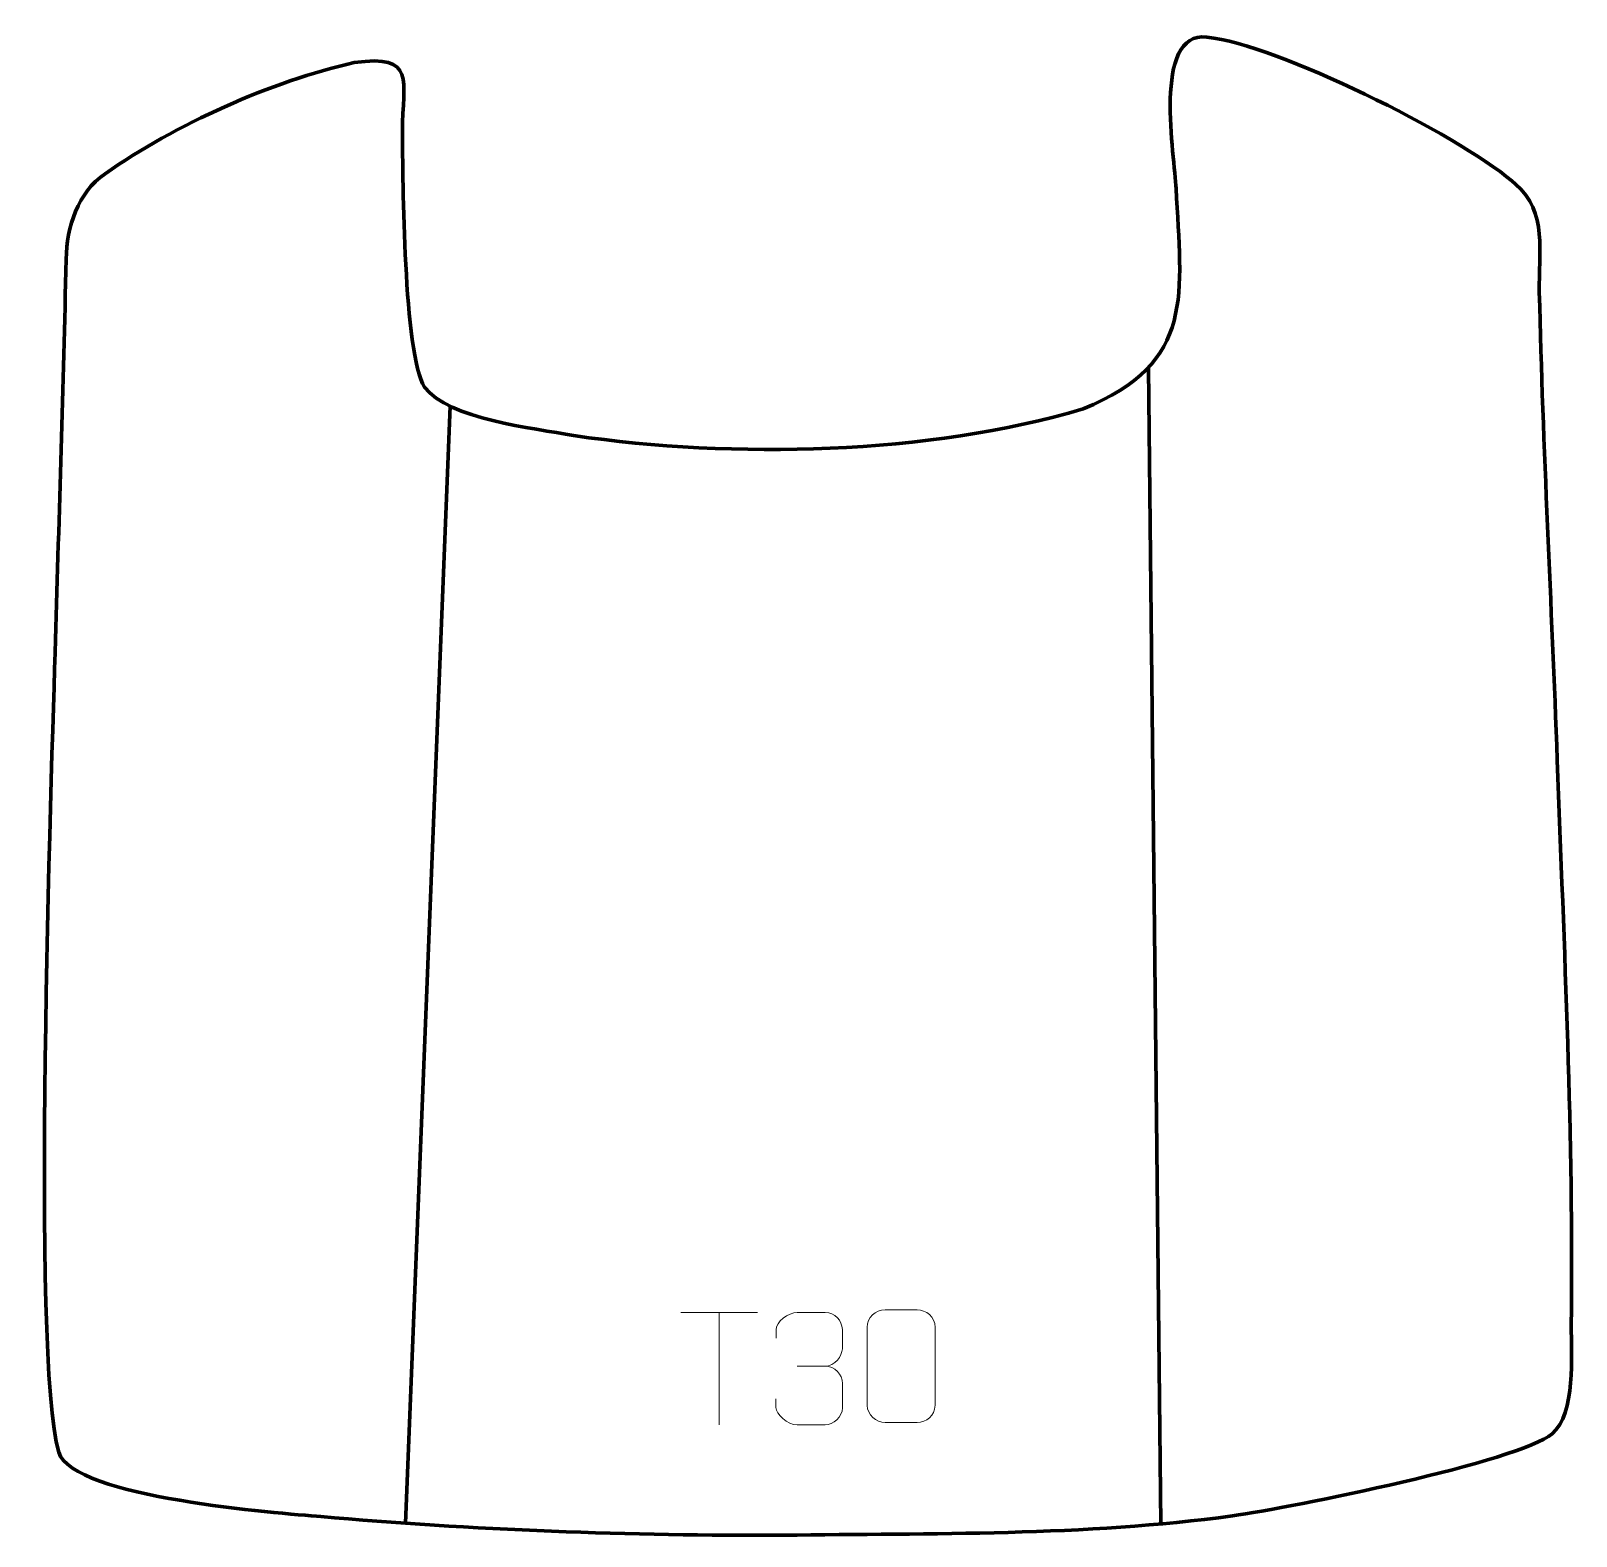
# Model space of a CAD drawing. Header units: millimetres. Extents: x -529 to -185, y 492 to 827.
import ezdxf

# ---------------------------------------------------------------- set-up
doc = ezdxf.new("R2010")
doc.units = ezdxf.units.MM
doc.header["$MEASUREMENT"] = 0
doc.layers.add('layer 2', color=7, linetype='Continuous')
doc.layers.add('layer 3', color=7, linetype='Continuous')

msp = doc.modelspace()

# ---------------------------------------------------------------- linework, layer by layer
at = {"layer": 'layer 2', "color": 142, "lineweight": 158}
for points in [[(-280.341, 751.9164), (-280.341, 751.9164), (-277.6137, 495.0936), (-277.6137, 495.0936)], [(-435.4906, 743.4132), (-435.4906, 743.4132), (-445.4502, 495.2913), (-445.4502, 495.2913)]]:
    msp.add_open_spline(points, degree=3, dxfattribs=at)
at = {"layer": 'layer 3', "color": 242, "lineweight": 158}
msp.add_open_spline([(-456.7882, 819.7776), (-442.8364, 821.691), (-446.103, 815.9468), (-446.0913, 804.4532), (-446.0913, 804.4532), (-446.0283, 793.7772), (-445.83, 755.2406), (-441.1982, 747.6569), (-441.1982, 747.6569), (-435.789, 740.4786), (-417.1567, 738.6392), (-408.0612, 736.891), (-408.0612, 736.891), (-372.5016, 731.755), (-329.428, 732.6072), (-294.8486, 742.8137), (-294.8486, 742.8137), (-269.6946, 753.1728), (-273.0993, 768.3483), (-274.207, 791.8042), (-274.207, 791.8042), (-274.5303, 798.6503), (-279.6264, 826.8226), (-267.3778, 825.4595), (-267.3778, 825.4595), (-251.6315, 823.7071), (-212.0909, 804.0046), (-199.6076, 793.473), (-199.6076, 793.473), (-199.6076, 793.473), (-198.8022, 792.7936), (-198.8022, 792.7936), (-198.8022, 792.7936), (-191.6012, 786.5483), (-193.7208, 777.5961), (-193.5188, 768.8003), (-193.5188, 768.8003), (-192.7238, 734.1783), (-190.791, 699.4133), (-189.5318, 664.7812), (-189.5318, 664.7812), (-188.0206, 623.3566), (-185.8886, 580.4543), (-186.4193, 539.1209), (-186.4193, 539.1209), (-186.4929, 532.6154), (-185.3507, 519.6306), (-190.6731, 515.1196), (-190.6731, 515.1196), (-197.8774, 509.0135), (-248.5392, 498.6875), (-261.7229, 496.8787), (-261.7229, 496.8787), (-294.4982, 492.382), (-328.4864, 493.024), (-361.5397, 492.5702), (-361.5397, 492.5702), (-394.7207, 492.3907), (-431.3175, 493.8216), (-464.2639, 496.7113), (-464.2639, 496.7113), (-473.3199, 497.5056), (-519.2919, 500.7919), (-522.4702, 511.035), (-522.4702, 511.035), (-528.6397, 532.2039), (-524.0219, 663.0017), (-523.1844, 691.5832), (-523.1844, 691.5832), (-522.3582, 719.7786), (-521.4252, 747.8892), (-520.8117, 776.0917), (-520.8117, 776.0917), (-520.6537, 783.3576), (-518.2732, 790.8165), (-512.1589, 795.0961), (-512.1589, 795.0961), (-496.5473, 806.023), (-475.2445, 815.6392), (-456.7882, 819.7776)], degree=3, knots=[0, 0, 0, 0, 0.04761905, 0.04761905, 0.04761905, 0.04761905, 0.0952381, 0.0952381, 0.0952381, 0.0952381, 0.14285714, 0.14285714, 0.14285714, 0.14285714, 0.19047619, 0.19047619, 0.19047619, 0.19047619, 0.23809524, 0.23809524, 0.23809524, 0.23809524, 0.28571429, 0.28571429, 0.28571429, 0.28571429, 0.33333333, 0.33333333, 0.33333333, 0.33333333, 0.38095238, 0.38095238, 0.38095238, 0.38095238, 0.42857143, 0.42857143, 0.42857143, 0.42857143, 0.47619048, 0.47619048, 0.47619048, 0.47619048, 0.52380952, 0.52380952, 0.52380952, 0.52380952, 0.57142857, 0.57142857, 0.57142857, 0.57142857, 0.61904762, 0.61904762, 0.61904762, 0.61904762, 0.66666667, 0.66666667, 0.66666667, 0.66666667, 0.71428571, 0.71428571, 0.71428571, 0.71428571, 0.76190476, 0.76190476, 0.76190476, 0.76190476, 0.80952381, 0.80952381, 0.80952381, 0.80952381, 0.85714286, 0.85714286, 0.85714286, 0.85714286, 0.9047619, 0.9047619, 0.9047619, 0.9047619, 1, 1, 1, 1], dxfattribs=at)
at = {"layer": 'layer 3', "color": 250, "lineweight": 9}
for points, knots in [([(-338.8655, 542.6274), (-336.4994, 542.6274), (-334.1329, 542.6274), (-331.7664, 542.6274), (-331.7664, 542.6274), (-329.7859, 542.663), (-327.7599, 541.1687), (-327.7328, 538.7266), (-327.7328, 538.7266), (-327.7332, 532.9692), (-327.7332, 527.2114), (-327.7328, 521.4532), (-327.7328, 521.4532), (-327.8749, 519.1256), (-329.5813, 517.6433), (-331.7664, 517.6325), (-331.7664, 517.6325), (-334.1388, 517.6329), (-336.5112, 517.6329), (-338.8832, 517.6325), (-338.8832, 517.6325), (-340.8417, 517.5269), (-342.8481, 519.4148), (-342.8367, 521.4358), (-342.8367, 521.4358), (-342.8363, 527.2164), (-342.8363, 532.9967), (-342.8367, 538.7765), (-342.8367, 538.7765), (-342.8324, 540.9185), (-341.0553, 542.641), (-338.8655, 542.6274)], [0, 0, 0, 0, 0.11111111, 0.11111111, 0.11111111, 0.11111111, 0.22222222, 0.22222222, 0.22222222, 0.22222222, 0.33333333, 0.33333333, 0.33333333, 0.33333333, 0.44444444, 0.44444444, 0.44444444, 0.44444444, 0.55555556, 0.55555556, 0.55555556, 0.55555556, 0.66666667, 0.66666667, 0.66666667, 0.66666667, 0.77777778, 0.77777778, 0.77777778, 0.77777778, 1, 1, 1, 1]), ([(-363.0927, 536.3733), (-363.0927, 536.3733), (-363.0927, 538.2305), (-363.0927, 538.2305), (-363.0927, 538.2305), (-363.107, 539.9724), (-360.4425, 542.0905), (-358.3834, 542.0678), (-358.3834, 542.0678), (-356.3193, 542.0678), (-354.2553, 542.0678), (-352.1916, 542.0678), (-352.1916, 542.0678), (-349.9971, 542.0766), (-348.3988, 540.2298), (-348.3544, 538.3177), (-348.3544, 538.3177), (-348.3548, 536.8826), (-348.3548, 535.4475), (-348.3544, 534.012), (-348.3544, 534.012), (-348.403, 532.3585), (-350.0056, 530.1285), (-352.2039, 530.1385), (-352.2039, 530.1385), (-350.0002, 530.1273), (-348.3922, 528.3241), (-348.3382, 526.2646), (-348.3382, 526.2646), (-348.3386, 524.4799), (-348.3386, 522.6952), (-348.3382, 520.9101), (-348.3382, 520.9101), (-348.3281, 518.8487), (-350.383, 517.0856), (-352.2039, 517.0937), (-352.2039, 517.0937), (-354.2692, 517.094), (-356.3344, 517.094), (-358.4, 517.0937), (-358.4, 517.0937), (-360.5686, 517.1052), (-363.0996, 519.5054), (-363.1182, 520.9672), (-363.1182, 520.9672), (-363.1182, 520.9672), (-363.1182, 522.8758), (-363.1182, 522.8758)], [0, 0, 0, 0, 0.07692308, 0.07692308, 0.07692308, 0.07692308, 0.15384615, 0.15384615, 0.15384615, 0.15384615, 0.23076923, 0.23076923, 0.23076923, 0.23076923, 0.30769231, 0.30769231, 0.30769231, 0.30769231, 0.38461538, 0.38461538, 0.38461538, 0.38461538, 0.46153846, 0.46153846, 0.46153846, 0.46153846, 0.53846154, 0.53846154, 0.53846154, 0.53846154, 0.61538462, 0.61538462, 0.61538462, 0.61538462, 0.69230769, 0.69230769, 0.69230769, 0.69230769, 0.76923077, 0.76923077, 0.76923077, 0.76923077, 0.84615385, 0.84615385, 0.84615385, 0.84615385, 1, 1, 1, 1])]:
    msp.add_open_spline(points, degree=3, knots=knots, dxfattribs=at)
for points in [[(-384.2217, 542.0341), (-384.2217, 542.0341), (-367.2345, 542.0341), (-367.2345, 542.0341)], [(-375.7279, 517.1041), (-375.7279, 517.1041), (-375.7279, 542.0576), (-375.7279, 542.0576)], [(-358.383, 530.1281), (-358.383, 530.1281), (-352.1866, 530.1281), (-352.1866, 530.1281)]]:
    msp.add_open_spline(points, degree=3, dxfattribs=at)

doc.saveas('drawing.dxf')
